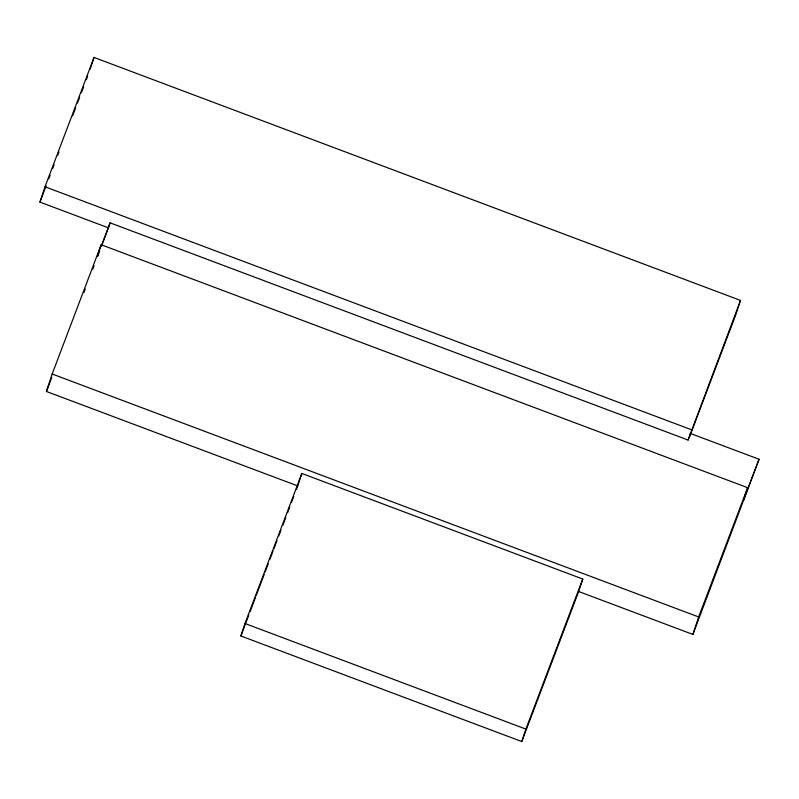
<?xml version="1.0" encoding="UTF-8"?>
<svg xmlns="http://www.w3.org/2000/svg" width="799" height="799" viewBox="0 0 799 799"><rect width="100%" height="100%" fill="white"/><g stroke="black" fill="none" stroke-linecap="round" stroke-linejoin="round"><path stroke-width="1.2" d="M101.493 246.182L108.444 227.855L39.95 202.117L44.994 186.776L94.012 57.448L740.493 300.404L735.45 315.735L689.787 436.214M90.127 69.243L94.012 57.448M296.419 489.427L297.747 485.932L46.422 391.48L52.175 374.002L101.163 244.734L747.644 487.69L743.549 500.164L759.05 459.255L690.556 433.517L688.079 440.049L110.092 222.841L101.403 245.752M97.438 256.079L101.163 244.734M108.444 227.855L110.092 222.841M240.879 635.984L244.973 623.51L301.842 473.467L582.761 579.035L578.656 591.51L521.787 741.552L240.879 635.984L248.809 615.05M297.747 485.932L301.842 473.467M521.787 741.552L525.892 729.087L582.761 579.035M688.079 440.049L740.493 300.404M689.897 435.525L690.556 433.517M578.656 591.51L692.903 634.436L698.656 616.958L747.644 487.69M759.05 459.255L692.903 634.436M39.95 202.117L46.132 185.797M48.779 178.806L50.107 175.311M52.754 168.329L54.082 164.834M57.618 155.505L58.936 152.01M72.629 115.895L75.715 107.735M77.483 103.081L79.69 97.248M81.458 92.594L83.665 86.761M86.322 79.77L87.64 76.275M97.498 256.06L99.665 250.337M46.422 391.48L51.715 377.508M83.935 292.504L85.263 289.008M92.764 269.213L94.092 265.717M97.588 256.499L98.886 253.063M250.137 611.555L255.42 597.602M256.309 595.275L264.239 574.331M265.128 572.014L268.214 563.864M269.972 559.21L273.058 551.07M273.937 548.743L277.023 540.603M278.791 535.949L280.998 530.136M282.756 525.482L285.842 517.343M287.61 512.688L289.807 506.876M291.575 502.221L293.782 496.399M44.994 186.776L691.475 429.732M52.175 374.002L698.656 616.958M244.973 623.51L525.892 729.087"/></g></svg>
